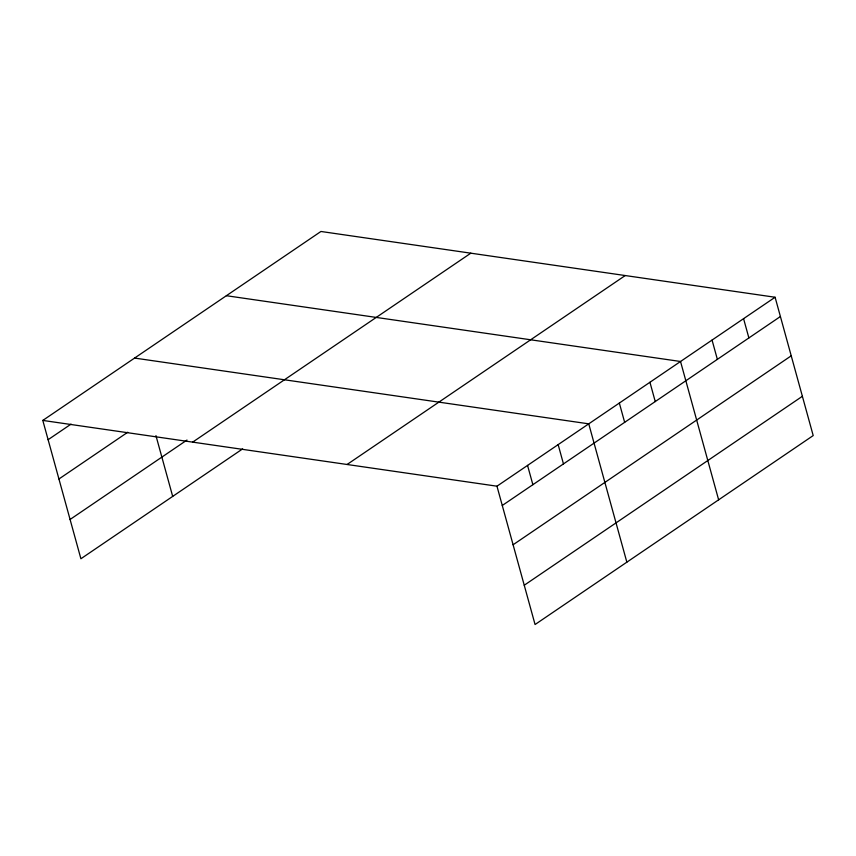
<?xml version="1.0" encoding="UTF-8"?>
<svg xmlns="http://www.w3.org/2000/svg" width="856" height="856" viewBox="0 0 856 856"><rect width="100%" height="100%" fill="white"/><g stroke="black" fill="none" stroke-linecap="round" stroke-linejoin="round"><path stroke-width="1.28" d="M42.8 420.424L320.936 231.473L775.097 297.246L813.2 435.576L535.064 624.527L496.962 486.197L42.8 420.424L80.903 558.754L242.623 448.897M48.107 439.706L71.059 424.116M58.936 478.996L127.769 432.226M70.085 519.464L186.993 440.048M192.675 442.124L470.811 253.183M347.087 464.487L625.222 275.546M496.962 486.197L775.097 297.246M502.269 505.479L780.405 316.527M513.097 544.758L791.233 355.818M524.246 585.237L802.382 396.296M226.369 295.716L680.531 361.489L718.633 499.818M134.585 358.075L588.746 423.838L626.849 562.167M743.575 318.657L748.882 337.949M712.053 340.078L717.36 359.36M649.939 382.268L655.247 401.56M619.337 403.058L624.655 422.34M558.155 444.628L563.462 463.909M527.553 465.407L532.871 484.689M155.942 435.608L172.687 496.405"/></g></svg>
